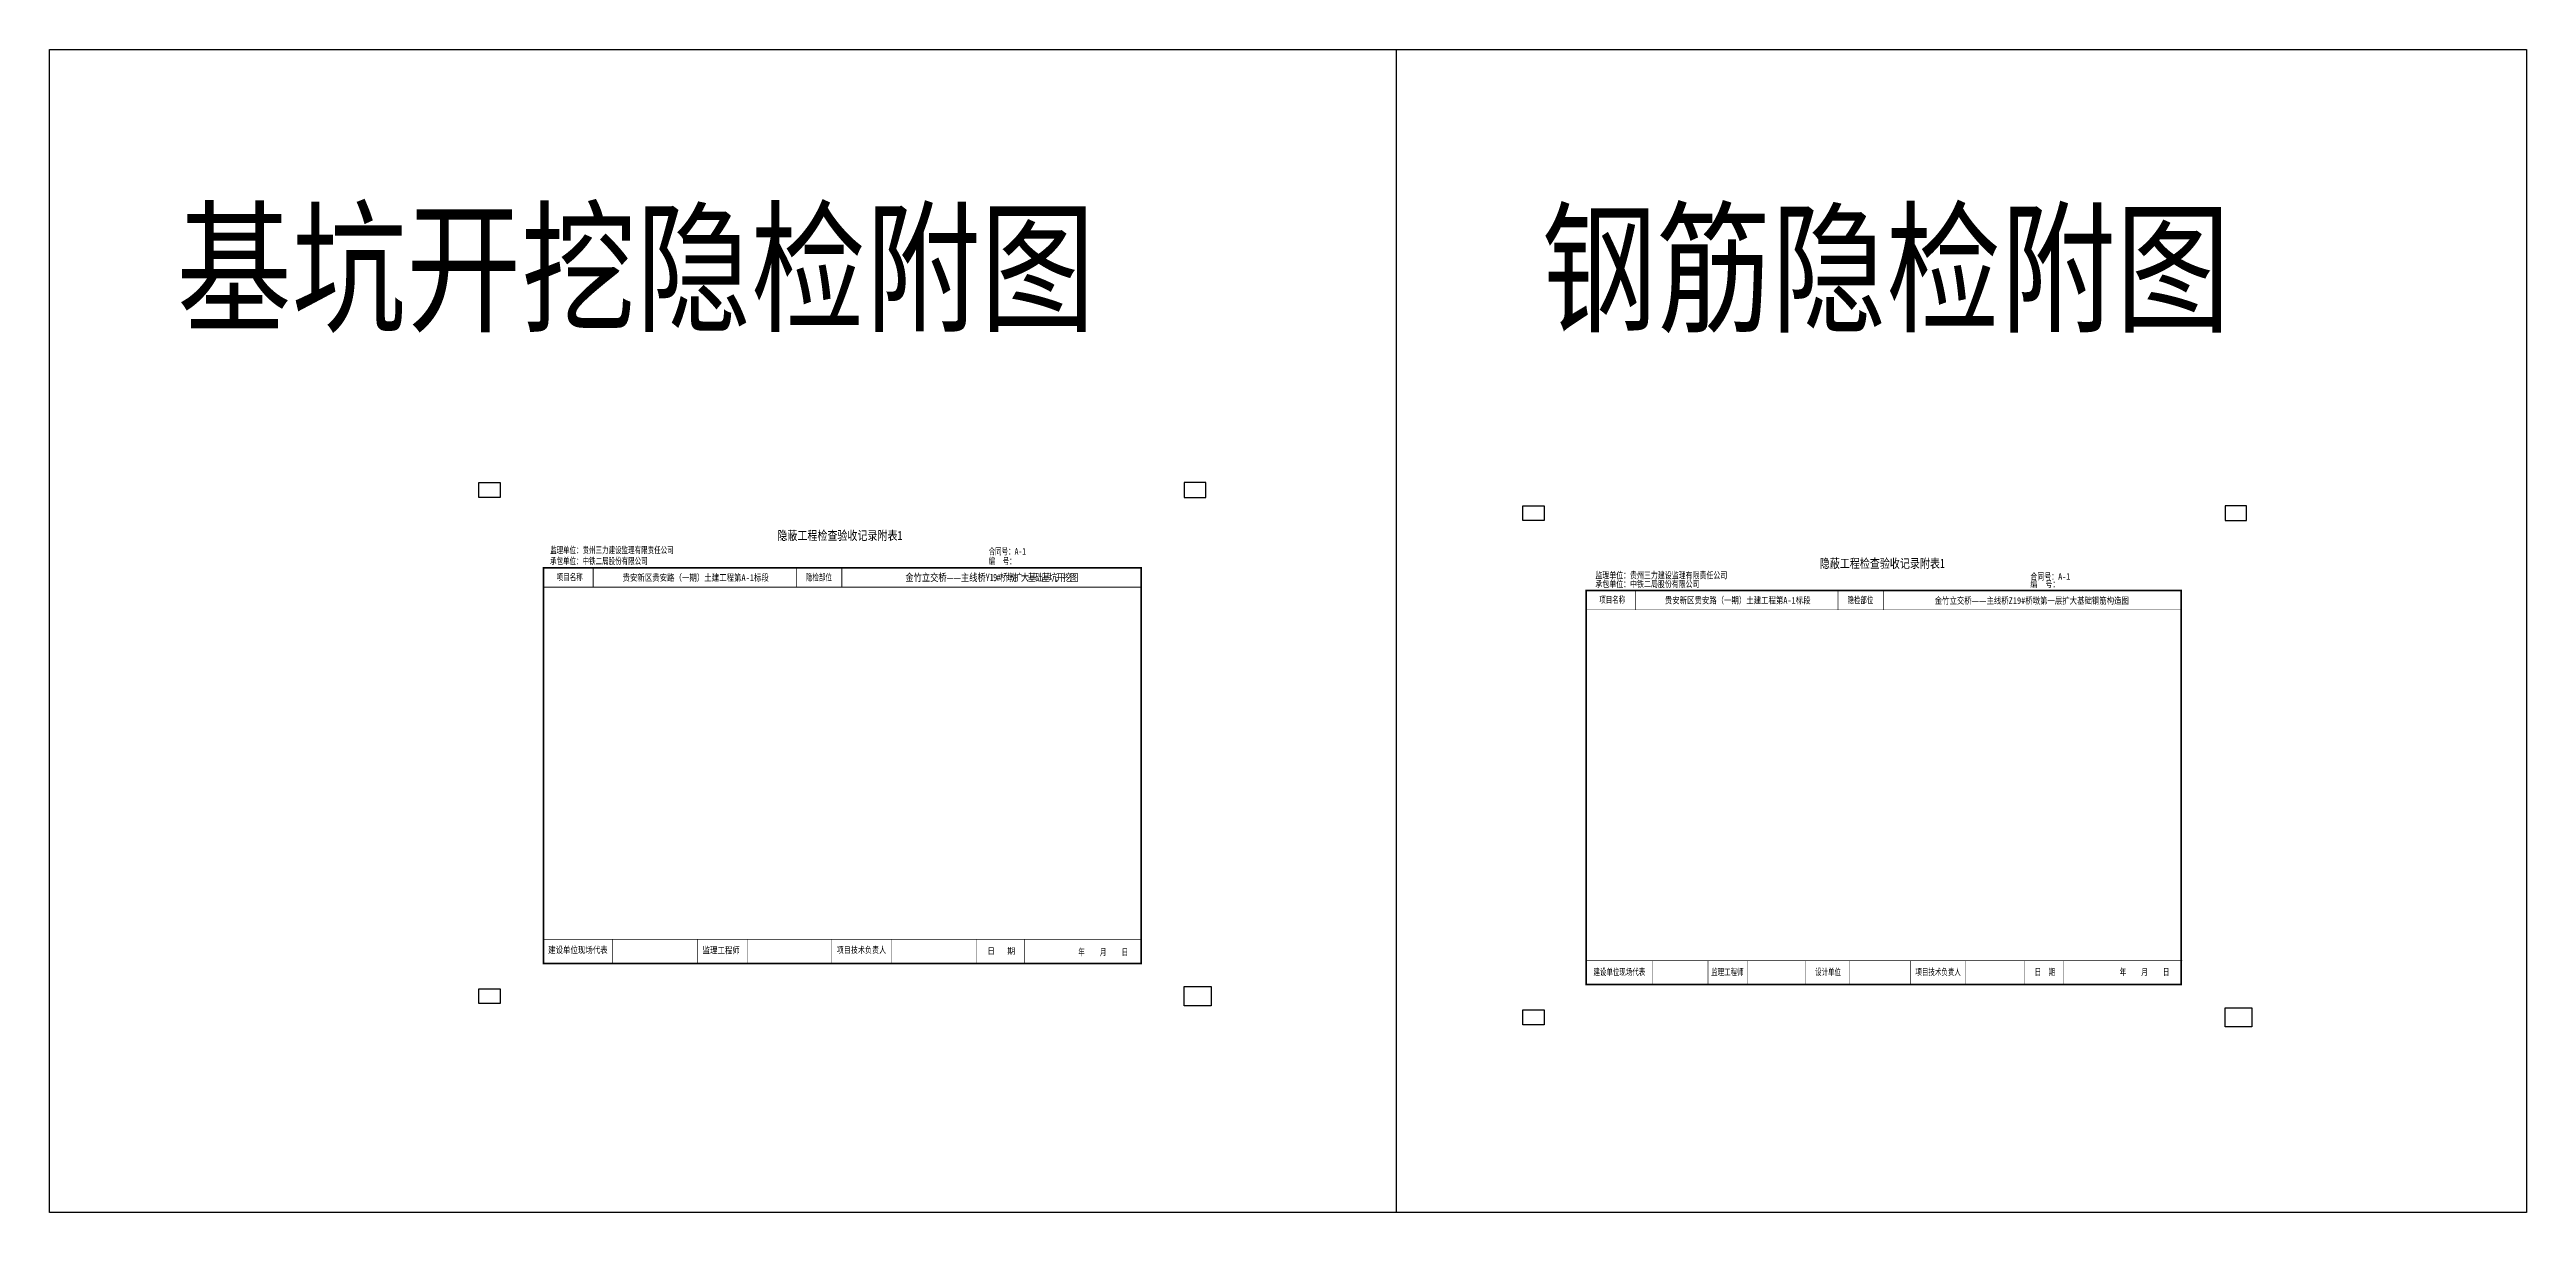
# Model space of a CAD drawing. Header units: millimetres. Extents: x -87831 to -32330, y -3617 to 16913.
# Drawn here: x -87831 to -64288, y -466 to 10590 of the extents above; entities that cross this region are included whole.
import ezdxf
from ezdxf.enums import TextEntityAlignment as Align

# ---------------------------------------------------------------- set-up
doc = ezdxf.new("R2010")
doc.units = ezdxf.units.MM
doc.header["$LTSCALE"] = 4
doc.styles.get("Standard").update_dxf_attribs({"font": 'SimSun.ttf', "width": 0.8, "height": 35})

msp = doc.modelspace()

# ---------------------------------------------------------------- linework, layer by layer
at = {"color": 7, "ltscale": 4}
msp.add_line((-75027.871, -466.059), (-75027.871, 10590.276), dxfattribs=at)
msp.add_lwpolyline([(-87830.898, 10590.276), (-64288.335, 10590.276), (-64288.335, -466.059), (-87830.898, -466.059)], close=True, dxfattribs=at)
at = {"color": 6, "ltscale": 2}
for points in [[(-83546.462, 6332.833), (-83750.487, 6332.833), (-83750.487, 6473.781), (-83546.462, 6473.781)], [(-77045.662, 6332.833), (-76841.637, 6332.833), (-76841.637, 6473.781), (-77045.662, 6473.781)], [(-73625.08, 6111.856), (-73828.257, 6111.856), (-73828.257, 6252.218), (-73625.08, 6252.218)], [(-67151.293, 6111.856), (-66948.116, 6111.856), (-66948.116, 6252.218), (-67151.293, 6252.218)], [(-83546.462, 1520.145), (-83750.487, 1520.145), (-83750.487, 1661.093), (-83546.462, 1661.093)], [(-77045.662, 1682.024), (-76790.712, 1682.024), (-76790.712, 1499.214), (-77045.662, 1499.214)], [(-73625.08, 1319.166), (-73828.257, 1319.166), (-73828.257, 1459.529), (-73625.08, 1459.529)], [(-67151.293, 1480.373), (-66897.402, 1480.373), (-66897.402, 1298.323), (-67151.293, 1298.323)]]:
    msp.add_lwpolyline(points, close=True, dxfattribs=at)
at = {"color": 7}
for points, const_width in [([(-77455.578, 5663.746), (-77455.578, 1901.021), (-83136.546, 1901.021), (-83136.546, 5663.746)], 15.762), ([(-67568.828, 5447.496), (-67568.828, 1700.407), (-73226.19, 1700.407), (-73226.19, 5447.496)], 15.696)]:
    msp.add_lwpolyline(points, close=True, dxfattribs=dict(at, const_width=const_width))
at = {"color": 7, "ltscale": 2}
for points, const_width in [([(-82664.064, 5663.746), (-82664.064, 5478.277)], 8), ([(-80732.624, 5663.746), (-80732.624, 5478.277)], 8), ([(-80300.189, 5663.746), (-80300.189, 5478.277)], 8), ([(-83136.546, 5478.277), (-77455.578, 5478.277)], 8), ([(-72755.671, 5447.496), (-72755.671, 5262.798)], 4.36), ([(-70832.257, 5447.496), (-70832.257, 5262.798)], 4.36), ([(-70401.619, 5447.496), (-70401.619, 5262.798)], 4.36), ([(-73226.19, 5262.798), (-67568.828, 5262.798)], 4.36), ([(-83136.546, 2129.771), (-77455.578, 2129.771)], 5.4), ([(-82477.831, 2129.771), (-82477.831, 1901.021)], 5.4), ([(-81673.174, 2129.771), (-81673.174, 1901.021)], 5.4), ([(-81200.302, 2132.183), (-81200.302, 1903.432)], 5.4), ([(-80395.645, 2129.771), (-80395.645, 1901.021)], 5.4), ([(-79825.413, 2129.771), (-79825.413, 1901.021)], 5.4), ([(-79020.756, 2129.771), (-79020.756, 1901.021)], 5.4), ([(-78563.068, 2129.771), (-78563.068, 1901.021)], 5.4), ([(-73216.867, 1927.402), (-67559.505, 1927.402)], 4.36), ([(-72598.328, 1927.402), (-72598.328, 1700.407)], 4.36), ([(-72067.687, 1927.402), (-72067.687, 1700.407)], 4.36), ([(-71689.165, 1927.402), (-71689.165, 1700.407)], 4.36), ([(-71138.098, 1927.402), (-71138.098, 1700.407)], 4.36), ([(-70721.915, 1927.402), (-70721.915, 1700.407)], 4.36), ([(-70143.978, 1927.402), (-70143.978, 1700.407)], 4.36), ([(-69617.024, 1927.402), (-69617.024, 1700.407)], 4.36), ([(-69055.768, 1927.402), (-69055.768, 1700.407)], 4.36), ([(-68686.221, 1927.402), (-68686.221, 1700.407)], 4.36)]:
    msp.add_lwpolyline(points, dxfattribs=dict(at, const_width=const_width))

# ---------------------------------------------------------------- texts
at = {"width": 0.8}
for s, p in [('基坑开挖隐检附图', (-86620.896, 8013.469)), ('钢筋隐检附图', (-73648.164, 8008.449))]:
    msp.add_text(s, height=1000, dxfattribs=at).set_placement(p)
at = {"color": 7}
for s, height, width, p in [('承包单位：中铁二局股份有限公司', 63.1, 0.7, (-83073.534, 5695.732)), ('监理单位：贵州三力建设监理有限责任公司 ', 63.1, 0.7, (-83073.534, 5799.87)), ('编  号：', 63.1, 0.7, (-78905.281, 5694.969)), ('合同号：A-1', 63.1, 0.7, (-78905.281, 5788.227)), ('项目名称', 63.1, 0.7, (-83010.565, 5543.488)), ('隐检部位', 63.1, 0.7, (-80642.17, 5540.967)), ('承包单位：中铁二局股份有限公司', 62.8378, 0.75, (-73137.979, 5477.403)), ('监理单位：贵州三力建设监理有限责任公司 ', 62.8378, 0.75, (-73137.979, 5560.649)), ('编  号：', 62.8378, 0.75, (-69003.185, 5476.643)), ('合同号：A-1', 62.8378, 0.75, (-69003.185, 5549.054)), ('项目名称', 62.8378, 0.7, (-73100.732, 5327.738)), ('隐检部位', 62.8378, 0.7, (-70742.179, 5325.228)), ('年    月    日', 63.1, 0.7, (-78052.94, 1977.393)), ('建设单位现场代表', 62.8378, 0.7, (-73156.575, 1789.123)), ('监理工程师', 62.8378, 0.7, (-72037.667, 1789.123)), ('设计单位', 62.8378, 0.7, (-71049.427, 1789.123)), ('项目技术负责人', 62.8378, 0.7, (-70095.829, 1789.123)), ('日  期', 62.8378, 0.7, (-68963.037, 1789.123)), ('年    月    日', 62.8378, 0.7, (-68154.385, 1789.123))]:
    msp.add_text(s, height=height, dxfattribs=dict(at, width=width)).set_placement(p)
at = {"color": 7, "width": 0.8}
for height, p in [(63.1, (-81670.058, 5569.785)), (62.8378, (-71765.796, 5353.925))]:
    msp.add_text('贵安新区贵安路（一期）土建工程第A-1标段 ', height=height, dxfattribs=at).set_placement(p, align=Align.MIDDLE_CENTER)
at = {"color": 7, "ltscale": 2}
for s, insert, char_height, width, attachment_point in [('隐蔽工程检查验收记录附表1', (-80318.379, 5965.676), 87.20157, 2150.17996, 5), ('隐蔽工程检查验收记录附表1', (-70410.411, 5700.25), 87.20157, 2150.17996, 5), ('{\\fNSimSun|b0|i0|c134|p49;项目技术负责人}', (-80349.275, 2059.475), 60, 635.86215, 1), ('{\\fNSimSun|b0|i0|c134|p49;\\W0.9;日   期}', (-78919.065, 2049.811), 60, 384.28901, 1)]:
    msp.add_mtext(s, dxfattribs=dict(at, insert=insert, char_height=char_height, width=width, attachment_point=attachment_point))
at = {"color": 7, "attachment_point": 5, "line_spacing_factor": 0.8}
for s, insert, char_height, width in [('\\pi111.6;{\\H0.9245x;金竹立交桥——主线桥Y\\T0.8;\\C256;19#桥墩扩大基础基坑开挖图\\H1.082x;\\W1;\\T1;\\L\\C7;    }', (-78936.193, 5566.716), 75.72, 2548.01411), ('{\\H0.8333x;金竹立交桥——主线桥Z19#桥墩第一层扩大基础钢筋构造图\\H1.2x;\\W1;\\L    }', (-68989.955, 5347.317), 75.40536, 2537.42632)]:
    msp.add_mtext(s, dxfattribs=dict(at, insert=insert, char_height=char_height, width=width))
at = {"color": 7, "char_height": 63.1, "attachment_point": 1}
for s, insert, width in [('{\\fNSimSun|b0|i0|c134|p49;建设单位现场代表}', (-83091.602, 2061.961), 950.59903), ('{\\fNSimSun|b0|i0|c134|p49;监理工程师}', (-81623.876, 2058.113), 488.40739)]:
    msp.add_mtext(s, dxfattribs=dict(at, insert=insert, width=width))

doc.saveas('drawing.dxf')
